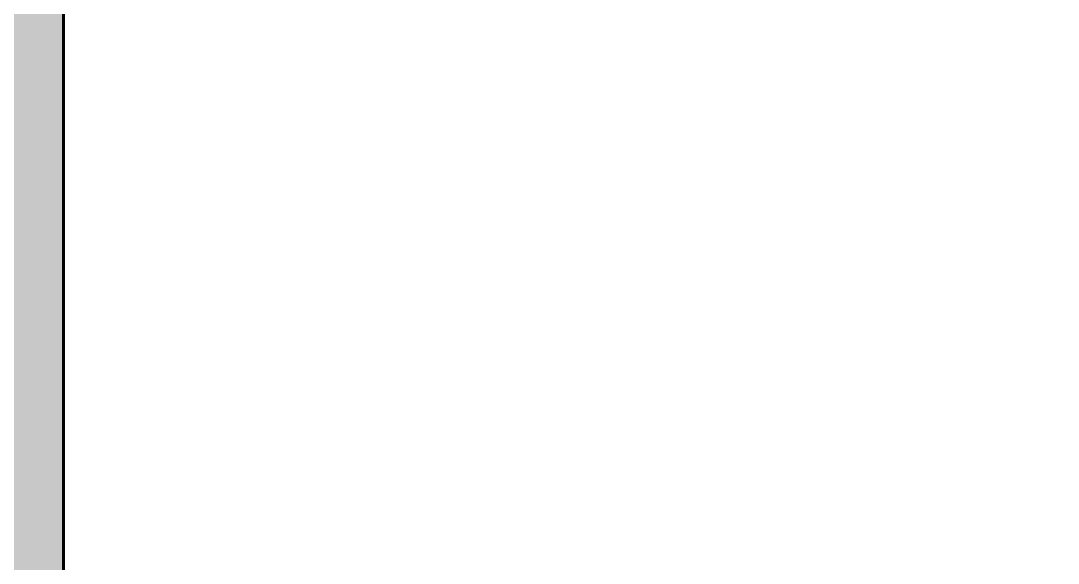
# Model space of a CAD drawing. Header units: inches. Extents: x -4169 to -1846, y 9706 to 12377.
# Drawn here: x -3497.54978 to -3497.52436, y 10353.77693 to 10353.79021 of the extents above; entities that cross this region are included whole.
import ezdxf

# ---------------------------------------------------------------- set-up
doc = ezdxf.new("R2010")
doc.units = ezdxf.units.IN
doc.header["$MEASUREMENT"] = 0
for name, color, linetype, lineweight in [('A-CLNG-PATT-1', 252, 'Continuous', 18), ('I-WALL-2', 2, 'Continuous', 5), ('I-WALL-3', 2, 'Continuous', 60)]:
    doc.layers.add(name, color=color, linetype=linetype, lineweight=lineweight)

msp = doc.modelspace()

# ---------------------------------------------------------------- hatches: boundary and pattern name
at = {"layer": 'A-CLNG-PATT-1'}
h = msp.add_hatch(dxfattribs=at)
h.set_pattern_fill('FP_28', color=256, style=0, pattern_type=2)
h.set_pattern_definition([(108.435, (4.16, 0), (-16.000521, 32.0003383), [6.072, -44.525]), (139.399, (2.24, 5.76), (-96.00016541, 79.9998798), [2.95, -144.562]), (136.848, (16, 7.68), (-240.00202852, 223.9982064), [7.018, -343.889]), (109.983, (10.88, 12.48), (-47.99971113, 127.99986808), [3.746, -183.53]), (90, (9.6, 0), (-16, 16), [3.2, -12.8]), (118.443, (9.6, 3.2), (112.0002199, -207.99937941), [8.734, -427.981]), (84.289, (5.44, 10.88), (-16.00092206, -143.99947947), [3.216, -157.582]), (129.806, (5.76, 14.08), (64.00060153, -80.0001644), [2.499, -122.465])])
h.paths.add_polyline_path([(-3454.923737, 10334.570865), (-3448.023737, 10334.570865), (-3448.023737, 10341.089396), (-3448.773737, 10341.089396), (-3448.773737, 10343.589396), (-3448.023737, 10343.589396), (-3448.023737, 10345.214396), (-3478.298737, 10345.214396), (-3478.298737, 10334.570865), (-3464.183975, 10334.570865)], flags=0)
h.paths.add_polyline_path([(-3435.323737, 10334.570865), (-3435.323737, 10345.214396), (-3443.273737, 10345.214396), (-3443.273737, 10343.589396), (-3442.523737, 10343.589396), (-3442.523737, 10341.089396), (-3443.273737, 10341.089396), (-3443.273737, 10334.570865), (-3436.03078, 10334.570865)], flags=0)
h.paths.add_polyline_path([(-3454.923737, 10352.964396), (-3435.323737, 10352.964396), (-3435.323737, 10353.520865), (-3478.298737, 10353.520865), (-3478.298737, 10352.964396), (-3456.923737, 10352.964396), (-3456.923737, 10353.214396), (-3454.923737, 10353.214396)], flags=0)
h.paths.add_polyline_path([(-3492.060398, 10353.770865), (-3435.323737, 10353.770865), (-3435.323737, 10391.920865), (-3497.548737, 10391.920865), (-3497.548737, 10356.089396), (-3497.298737, 10356.089396), (-3497.298737, 10354.089396), (-3497.548737, 10354.089396), (-3497.548737, 10353.770865), (-3496.990159, 10353.770865)], flags=0)
h.paths.add_polyline_path([(-3447.300991, 10392.170865), (-3435.323737, 10392.170865), (-3435.323737, 10411.120865), (-3479.548737, 10411.120865), (-3479.548737, 10410.414396), (-3497.548737, 10410.414396), (-3497.548737, 10394.089396), (-3497.298737, 10394.089396), (-3497.298737, 10392.170865), (-3455.742483, 10392.170865)], flags=0)
at = {"layer": 'I-WALL-2'}
h = msp.add_hatch(color=256, dxfattribs=at)
h.paths.add_polyline_path([(-3497.949943, 10344.964396), (-3497.548737, 10344.964396), (-3497.548737, 10345.839396), (-3498.048737, 10345.839396), (-3498.048737, 10344.964396)], flags=0)
h.paths.add_polyline_path([(-3497.548737, 10352.464396), (-3497.548737, 10354.089396), (-3498.048737, 10354.089396), (-3498.048737, 10352.464396), (-3497.949943, 10352.464396)], flags=0)
h.paths.add_polyline_path([(-3497.548737, 10394.089396), (-3497.548737, 10410.414396), (-3498.048737, 10410.414396), (-3498.048737, 10394.089396), (-3497.949943, 10394.089396)], flags=0)

# ---------------------------------------------------------------- linework, layer by layer
at = {"layer": 'I-WALL-3'}
msp.add_line((-3497.548737, 10354.089396), (-3497.548737, 10352.964396), dxfattribs=at)

doc.saveas('drawing.dxf')
